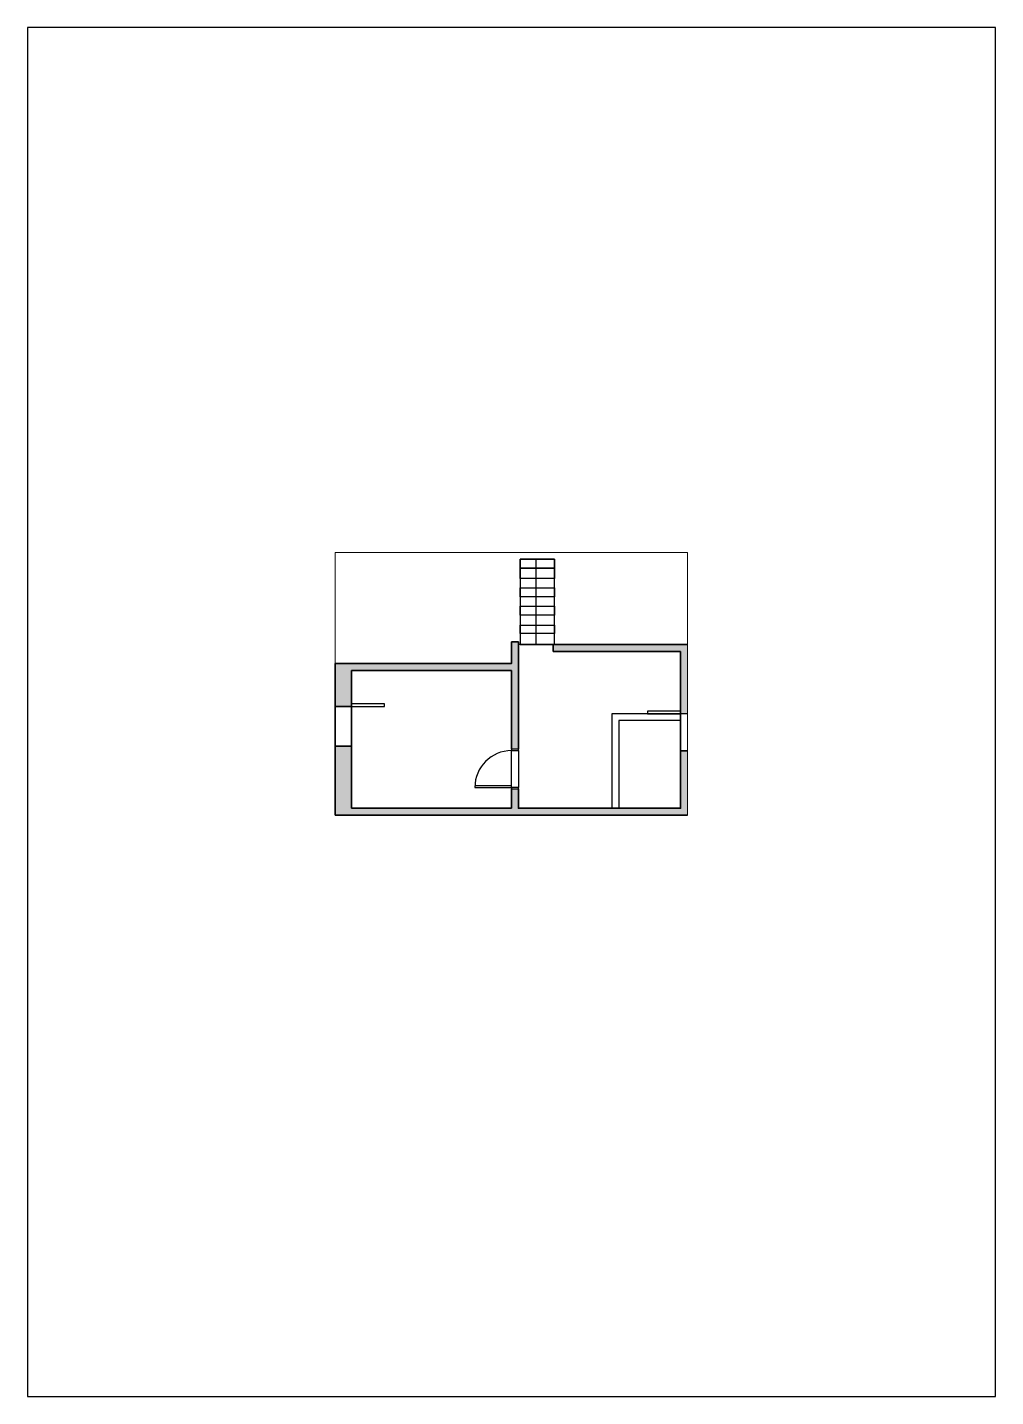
# Paper-space layout 'Layout1' of a CAD drawing. Header units: millimetres. Extents: x 64 to 274, y 59 to 356.
# The model-space entities are those that its viewports show. They can reach past a viewport. Long polylines and large blocks are cut down to what shows.
import ezdxf

# ---------------------------------------------------------------- set-up
doc = ezdxf.new("R2010")
doc.units = ezdxf.units.MM
for name, color, linetype, lineweight in [('A-ALV-___-___-EXI', 250, 'Continuous', 35), ('A-ESC-___-___-EXI', 250, 'Continuous', 25), ('A-JAN-___-___-EXI', 250, 'Continuous', 25), ('A-PIS-___-___-EXI', 250, 'Continuous', 25), ('A-POR-___-___-EXI', 250, 'Continuous', 25)]:
    doc.layers.add(name, color=color, linetype=linetype, lineweight=lineweight)

# ---------------------------------------------------------------- blocks, each defined once
blk = doc.blocks.new('SVG - A4-22687546-Não nomeada')
at = {"layer": 'A-PIS-___-___-EXI'}
for p, q in [((64.29, 356.5), (64.29, 59.5)), ((274.29, 356.5), (64.29, 356.5)), ((274.29, 59.5), (274.29, 356.5)), ((64.29, 59.5), (274.29, 59.5))]:
    blk.add_line(p, q, dxfattribs=at)

msp = doc.modelspace()

# ---------------------------------------------------------------- hatches: boundary and pattern name
at = {"layer": 'A-ALV-___-___-EXI'}
h = msp.add_hatch(color=11, dxfattribs=at)
h.paths.add_polyline_path([(25753, -15330), (25903, -15330), (25903, -14760), (25753, -14760), (25753, -15180)])
h.paths.add_polyline_path([(25753, -13900), (25903, -13900), (25903, -11574), (25753, -11574), (25753, -12190)])
for points in [[(29571, -11780), (29571, -11630), (26656, -11630), (26656, -11780), (29421, -11780)], [(29571, -13132), (29571, -11780), (29421, -11780), (29421, -13132)], [(22281, -12975), (22281, -12040), (21931, -12040), (21931, -12975)], [(25753, -12190), (25753, -12040), (22281, -12040), (22281, -12190)], [(22281, -15180), (22281, -13835), (21931, -13835), (21931, -15180)], [(29421, -15330), (29571, -15330), (29571, -13935), (29421, -13935), (29421, -15180)], [(25753, -15330), (25753, -15180), (21931, -15180), (21931, -15330)], [(29421, -15330), (29421, -15180), (25903, -15180), (25903, -15330)]]:
    msp.add_hatch(color=11, dxfattribs=at).paths.add_polyline_path(points)

# ---------------------------------------------------------------- linework, layer by layer
for p, q in [((26656, -11630), (29571, -11630)), ((26656, -11780), (26656, -11630)), ((29421, -11780), (26656, -11780)), ((29421, -13132), (29421, -11780)), ((29571, -11630), (29571, -13132))]:
    msp.add_line(p, q, dxfattribs=at)
at = {"layer": 'A-ALV-___-___-EXI', "color": 7, "lineweight": 35}
for p, q in [((22281, -12975), (22281, -12190)), ((22281, -12190), (25753, -12190)), ((25753, -12190), (25753, -13900)), ((22281, -15180), (22281, -13835)), ((25753, -14760), (25753, -15180)), ((25753, -15180), (22281, -15180))]:
    msp.add_line(p, q, dxfattribs=at)
for points in [[(25903, -13900), (25903, -11574), (25753, -11574), (25753, -12040), (21931, -12040), (21931, -12975)], [(21931, -13835), (21931, -15330), (29571, -15330), (29571, -13935), (29421, -13935), (29421, -15180), (25903, -15180), (25903, -14760)]]:
    msp.add_lwpolyline(points, dxfattribs=at)
at = {"layer": 'A-ESC-___-___-EXI'}
for p, q in [((26285, -11630), (26285, -9781)), ((25942, -10195), (25942, -10402)), ((26684, -10195), (25942, -10195)), ((26684, -10402), (26684, -10195)), ((25942, -10402), (26684, -10402)), ((25942, -10593), (25942, -10800)), ((26684, -10593), (25942, -10593)), ((26684, -10800), (26684, -10593)), ((25942, -10800), (26684, -10800)), ((25942, -10995), (25942, -11208)), ((26684, -10995), (25942, -10995)), ((25942, -11208), (26684, -11208)), ((26684, -11208), (26684, -10995)), ((26656, -11630), (25903, -11630))]:
    msp.add_line(p, q, dxfattribs=at)
for points in [[(25942, -9781), (26684, -9781), (26684, -9971), (25942, -9971)], [(26684, -9781), (25942, -9781), (25942, -11630), (26684, -11630)], [(26684, -10195), (25942, -10195), (25942, -9971), (26684, -9971)], [(26684, -10593), (25942, -10593), (25942, -10402), (26684, -10402)], [(26684, -10995), (25942, -10995), (25942, -10800), (26684, -10800)], [(26684, -11388), (25942, -11388), (25942, -11208), (26684, -11208)]]:
    msp.add_lwpolyline(points, close=True, dxfattribs=at)
at = {"layer": 'A-JAN-___-___-EXI', "color": 7, "lineweight": 35}
for p, q in [((21931, -13835), (21931, -12975)), ((21931, -12975), (21931, -13835)), ((22281, -12975), (21931, -12975)), ((21931, -12975), (22281, -12975)), ((22281, -13835), (22281, -12975)), ((22281, -13835), (21931, -13835)), ((21931, -13835), (22281, -13835))]:
    msp.add_line(p, q, dxfattribs=at)
at = {"layer": 'A-JAN-___-___-EXI'}
for points in [[(22281, -12975), (23001, -12975), (23001, -12915), (22281, -12915)], [(29571, -13132), (29421, -13132), (29421, -13935), (29571, -13935)]]:
    msp.add_lwpolyline(points, close=True, dxfattribs=at)
at = {"layer": 'A-PIS-___-___-EXI'}
for p, q in [((27927, -13132), (27927, -15180)), ((29353, -13132), (27927, -13132)), ((29571, -13132), (29421, -13132)), ((29571, -13132), (29571, -13935)), ((29571, -13132), (29571, -13935))]:
    msp.add_line(p, q, dxfattribs=at)
for points in [[(27927, -15180), (29421, -15180), (29421, -13132), (27927, -13132)], [(28082, -15180), (29421, -15180), (29421, -13280), (28082, -13280)], [(28701, -13132), (29421, -13132), (29421, -13072), (28701, -13072)]]:
    msp.add_lwpolyline(points, close=True, dxfattribs=at)
at = {"layer": 'A-POR-___-___-EXI'}
for p, q in [((25903, -13900), (25753, -13900)), ((25753, -13900), (25753, -13930)), ((25753, -13930), (25903, -13930)), ((25903, -13930), (25903, -13900)), ((24957, -14698), (24957, -14728)), ((25753, -14698), (24957, -14698)), ((24957, -14728), (25753, -14728)), ((25753, -14728), (25753, -14698)), ((25903, -14730), (25753, -14730)), ((25753, -14730), (25753, -14760)), ((25753, -14760), (25903, -14760)), ((25903, -14760), (25903, -14730))]:
    msp.add_line(p, q, dxfattribs=at)
at = {"layer": 'A-POR-___-___-EXI', "color": 250}
for p, q in [((25753, -14698), (25753, -13930)), ((25903, -13930), (25903, -14730)), ((25753, -14730), (25753, -14728))]:
    msp.add_line(p, q, dxfattribs=at)
at = {"layer": 'A-POR-___-___-EXI'}
msp.add_arc((25753, -14728), 796, 90, 180, dxfattribs=at)

psp = doc.layouts.get("Layout1")

# ---------------------------------------------------------------- block references
at = {"layer": 'A-ALV-___-___-EXI'}
psp.add_blockref('SVG - A4-22687546-Não nomeada', (0, 0), dxfattribs=at)

# ---------------------------------------------------------------- viewports
at = {"layer": 'A-ESC-___-___-EXI'}
psp.add_viewport(center=(169.28, 214.13), size=(76.4, 56.9944), view_center_point=(25750.64, -12480.58), view_height=5699.4425, dxfattribs=at)

doc.saveas('drawing.dxf')
